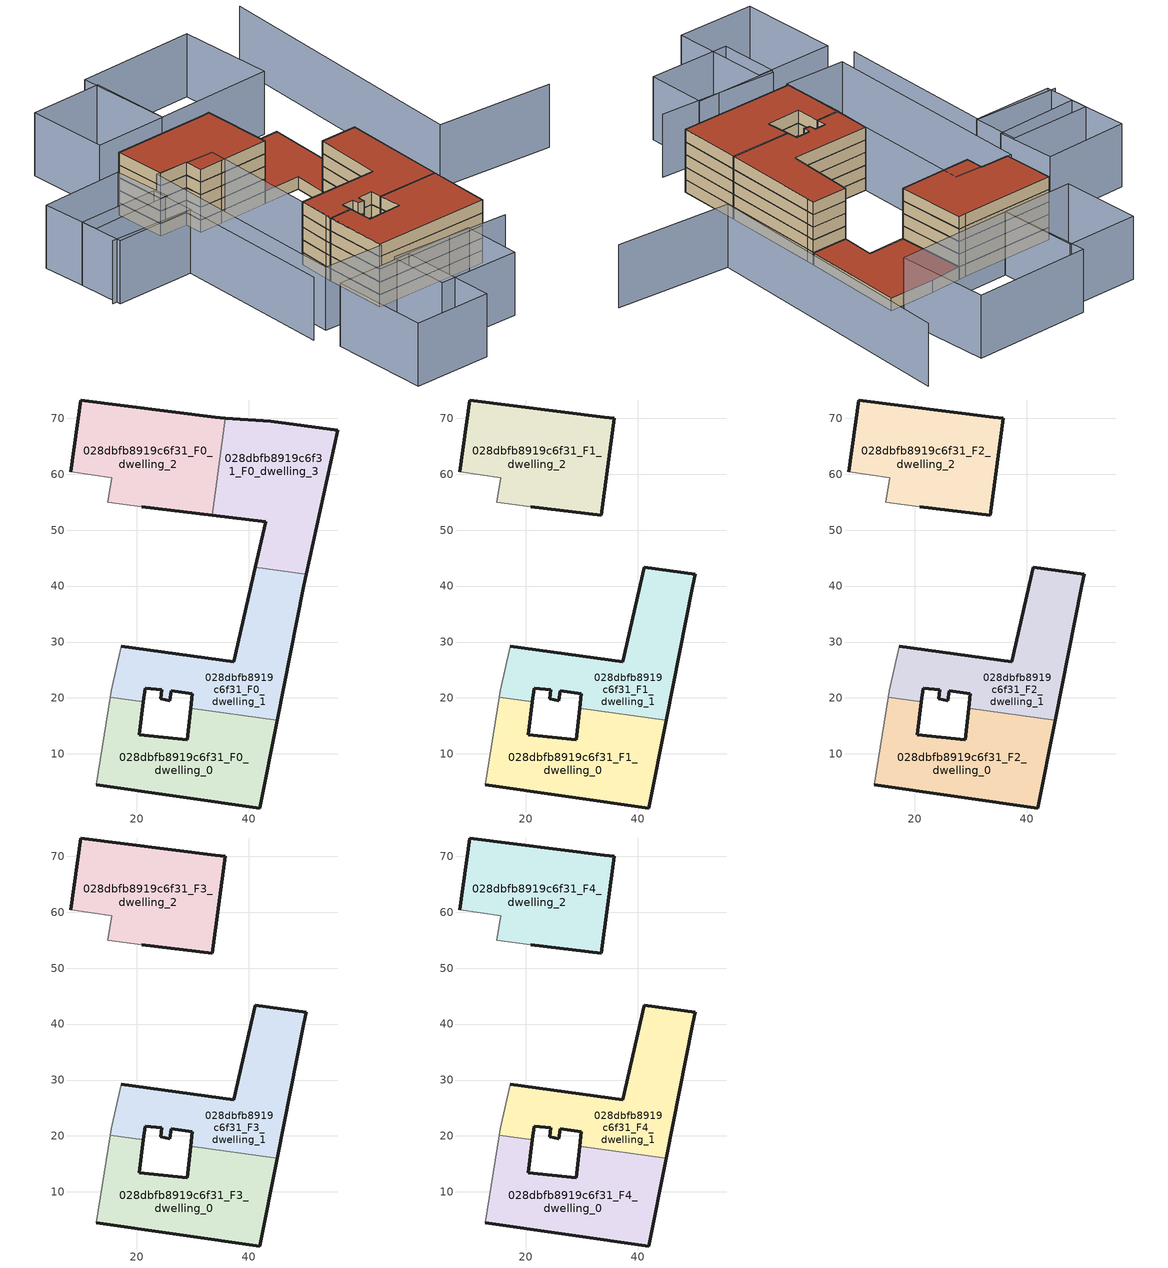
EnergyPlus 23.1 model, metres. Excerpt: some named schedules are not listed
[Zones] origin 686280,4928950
028dbfb8919c6f31_F0_dwelling_0
 floor ground (EU_floor_Construction): 41.93,0.33 45.06,16.02 29.58,18.13 29,12.53 20.38,13.42 21.18,19.28 15.24,20.09 12.75,4.47 z0
 wall outside (EU_wall_Construction): 21.18,19.28 20.38,13.42 29,12.53 29.58,18.13 / 45.06,16.02 41.93,0.33 12.75,4.47 z0:3
 wall adiabatic (EU_wall_Construction): 12.75,4.47 15.24,20.09 z0:3
 wall to 028dbfb8919c6f31_F0_dwelling_1 (EU_wall_Construction): 15.24,20.09 21.18,19.28 / 29.58,18.13 45.06,16.02 z0:3
028dbfb8919c6f31_F0_dwelling_1
 floor ground (EU_floor_Construction): 45.06,16.02 49.86,40.07 50.3,42.12 41.15,43.36 37.33,26.5 17.22,29.23 15.44,21.31 15.24,20.09 21.18,19.28 21.51,21.74 24.45,21.47 24.28,19.84 25.85,19.48 26.13,21.25 29.86,20.78 29.58,18.13 z0
 wall outside (EU_wall_Construction): 29.58,18.13 29.86,20.78 26.13,21.25 25.85,19.48 24.28,19.84 24.45,21.47 21.51,21.74 21.18,19.28 / 17.22,29.23 37.33,26.5 41.15,43.36 / 50.3,42.12 49.86,40.07 45.06,16.02 z0:3
 wall adiabatic (EU_wall_Construction): 15.24,20.09 15.44,21.31 17.22,29.23 z0:3
 wall to 028dbfb8919c6f31_F0_dwelling_3 (EU_wall_Construction): 41.15,43.36 50.3,42.12 z0:3
028dbfb8919c6f31_F0_dwelling_2
 floor ground (EU_floor_Construction): 33.44,52.64 35.82,70.01 34.02,70.14 9.94,73.25 8.19,60.43 15.46,59.33 14.8,54.96 20.87,54.14 z0
 wall outside (EU_wall_Construction): 33.44,52.64 20.87,54.14 / 8.19,60.43 9.94,73.25 34.02,70.14 35.82,70.01 z0:3
 wall adiabatic (EU_wall_Construction): 20.87,54.14 14.8,54.96 15.46,59.33 8.19,60.43 z0:3
 wall to 028dbfb8919c6f31_F0_dwelling_3 (EU_wall_Construction): 35.82,70.01 33.44,52.64 z0:3
028dbfb8919c6f31_F0_dwelling_3
 floor ground (EU_floor_Construction): 50.3,42.12 55.88,67.85 43.92,69.42 35.82,70.01 33.44,52.64 42.99,51.49 41.15,43.36 z0
 wall outside (EU_wall_Construction): 41.15,43.36 42.99,51.49 33.44,52.64 / 35.82,70.01 43.92,69.42 55.88,67.85 50.3,42.12 z0:3
 roof outside (EU_roof_Construction): 55.88,67.85 50.3,42.12 41.15,43.36 42.99,51.49 33.44,52.64 35.82,70.01 43.92,69.42 z3
028dbfb8919c6f31_F1_dwelling_0
 floor to 028dbfb8919c6f31_F0_dwelling_0 (EU_floor_Construction): 41.93,0.33 45.06,16.02 29.58,18.13 29,12.53 20.38,13.42 21.18,19.28 15.24,20.09 12.75,4.47 z3
 wall outside (EU_wall_Construction): 21.18,19.28 20.38,13.42 29,12.53 29.58,18.13 / 45.06,16.02 41.93,0.33 12.75,4.47 z3:6
 wall adiabatic (EU_wall_Construction): 12.75,4.47 15.24,20.09 z3:6
 wall to 028dbfb8919c6f31_F1_dwelling_1 (EU_wall_Construction): 15.24,20.09 21.18,19.28 / 29.58,18.13 45.06,16.02 z3:6
028dbfb8919c6f31_F1_dwelling_1
 floor to 028dbfb8919c6f31_F0_dwelling_1 (EU_floor_Construction): 45.06,16.02 49.86,40.07 50.3,42.12 41.15,43.36 37.33,26.5 17.22,29.23 15.44,21.31 15.24,20.09 21.18,19.28 21.51,21.74 24.45,21.47 24.28,19.84 25.85,19.48 26.13,21.25 29.86,20.78 29.58,18.13 z3
 wall outside (EU_wall_Construction): 29.58,18.13 29.86,20.78 26.13,21.25 25.85,19.48 24.28,19.84 24.45,21.47 21.51,21.74 21.18,19.28 / 17.22,29.23 37.33,26.5 41.15,43.36 50.3,42.12 49.86,40.07 45.06,16.02 z3:6
 wall adiabatic (EU_wall_Construction): 15.24,20.09 15.44,21.31 17.22,29.23 z3:6
028dbfb8919c6f31_F1_dwelling_2
 floor to 028dbfb8919c6f31_F0_dwelling_2 (EU_floor_Construction): 33.44,52.64 35.82,70.01 34.02,70.14 9.94,73.25 8.19,60.43 15.46,59.33 14.8,54.96 20.87,54.14 z3
 wall outside (EU_wall_Construction): 8.19,60.43 9.94,73.25 34.02,70.14 35.82,70.01 33.44,52.64 20.87,54.14 z3:6
 wall adiabatic (EU_wall_Construction): 20.87,54.14 14.8,54.96 15.46,59.33 8.19,60.43 z3:6
028dbfb8919c6f31_F2_dwelling_0
 floor to 028dbfb8919c6f31_F1_dwelling_0 (EU_floor_Construction): 41.93,0.33 45.06,16.02 29.58,18.13 29,12.53 20.38,13.42 21.18,19.28 15.24,20.09 12.75,4.47 z6
 wall outside (EU_wall_Construction): 21.18,19.28 20.38,13.42 29,12.53 29.58,18.13 / 45.06,16.02 41.93,0.33 12.75,4.47 z6:9
 wall adiabatic (EU_wall_Construction): 12.75,4.47 15.24,20.09 z6:9
 wall to 028dbfb8919c6f31_F2_dwelling_1 (EU_wall_Construction): 15.24,20.09 21.18,19.28 / 29.58,18.13 45.06,16.02 z6:9
028dbfb8919c6f31_F2_dwelling_1
 floor to 028dbfb8919c6f31_F1_dwelling_1 (EU_floor_Construction): 45.06,16.02 49.86,40.07 50.3,42.12 41.15,43.36 37.33,26.5 17.22,29.23 15.44,21.31 15.24,20.09 21.18,19.28 21.51,21.74 24.45,21.47 24.28,19.84 25.85,19.48 26.13,21.25 29.86,20.78 29.58,18.13 z6
 wall outside (EU_wall_Construction): 29.58,18.13 29.86,20.78 26.13,21.25 25.85,19.48 24.28,19.84 24.45,21.47 21.51,21.74 21.18,19.28 / 17.22,29.23 37.33,26.5 41.15,43.36 50.3,42.12 49.86,40.07 45.06,16.02 z6:9
 wall adiabatic (EU_wall_Construction): 15.24,20.09 15.44,21.31 17.22,29.23 z6:9
028dbfb8919c6f31_F2_dwelling_2
 floor to 028dbfb8919c6f31_F1_dwelling_2 (EU_floor_Construction): 33.44,52.64 35.82,70.01 34.02,70.14 9.94,73.25 8.19,60.43 15.46,59.33 14.8,54.96 20.87,54.14 z6
 wall outside (EU_wall_Construction): 8.19,60.43 9.94,73.25 34.02,70.14 35.82,70.01 33.44,52.64 20.87,54.14 z6:9
 wall adiabatic (EU_wall_Construction): 20.87,54.14 14.8,54.96 15.46,59.33 8.19,60.43 z6:9
028dbfb8919c6f31_F3_dwelling_0
 floor to 028dbfb8919c6f31_F2_dwelling_0 (EU_floor_Construction): 41.93,0.33 45.06,16.02 29.58,18.13 29,12.53 20.38,13.42 21.18,19.28 15.24,20.09 12.75,4.47 z9
 wall outside (EU_wall_Construction): 21.18,19.28 20.38,13.42 29,12.53 29.58,18.13 / 45.06,16.02 41.93,0.33 12.75,4.47 z9:12
 wall adiabatic (EU_wall_Construction): 12.75,4.47 15.24,20.09 z9:12
 wall to 028dbfb8919c6f31_F3_dwelling_1 (EU_wall_Construction): 15.24,20.09 21.18,19.28 / 29.58,18.13 45.06,16.02 z9:12
028dbfb8919c6f31_F3_dwelling_1
 floor to 028dbfb8919c6f31_F2_dwelling_1 (EU_floor_Construction): 45.06,16.02 49.86,40.07 50.3,42.12 41.15,43.36 37.33,26.5 17.22,29.23 15.44,21.31 15.24,20.09 21.18,19.28 21.51,21.74 24.45,21.47 24.28,19.84 25.85,19.48 26.13,21.25 29.86,20.78 29.58,18.13 z9
 wall outside (EU_wall_Construction): 29.58,18.13 29.86,20.78 26.13,21.25 25.85,19.48 24.28,19.84 24.45,21.47 21.51,21.74 21.18,19.28 / 17.22,29.23 37.33,26.5 41.15,43.36 50.3,42.12 49.86,40.07 45.06,16.02 z9:12
 wall adiabatic (EU_wall_Construction): 15.24,20.09 15.44,21.31 17.22,29.23 z9:12
028dbfb8919c6f31_F3_dwelling_2
 floor to 028dbfb8919c6f31_F2_dwelling_2 (EU_floor_Construction): 33.44,52.64 35.82,70.01 34.02,70.14 9.94,73.25 8.19,60.43 15.46,59.33 14.8,54.96 20.87,54.14 z9
 wall outside (EU_wall_Construction): 8.19,60.43 9.94,73.25 34.02,70.14 35.82,70.01 33.44,52.64 20.87,54.14 z9:12
 wall adiabatic (EU_wall_Construction): 20.87,54.14 14.8,54.96 15.46,59.33 8.19,60.43 z9:12
028dbfb8919c6f31_F4_dwelling_0
 floor to 028dbfb8919c6f31_F3_dwelling_0 (EU_floor_Construction): 41.93,0.33 45.06,16.02 29.58,18.13 29,12.53 20.38,13.42 21.18,19.28 15.24,20.09 12.75,4.47 z12
 wall outside (EU_wall_Construction): 21.18,19.28 20.38,13.42 29,12.53 29.58,18.13 / 45.06,16.02 41.93,0.33 12.75,4.47 z12:15
 wall adiabatic (EU_wall_Construction): 12.75,4.47 15.24,20.09 z12:15
 wall to 028dbfb8919c6f31_F4_dwelling_1 (EU_wall_Construction): 15.24,20.09 21.18,19.28 / 29.58,18.13 45.06,16.02 z12:15
 roof outside (EU_roof_Construction): 45.06,16.02 41.93,0.33 12.75,4.47 15.24,20.09 21.18,19.28 20.38,13.42 29,12.53 29.58,18.13 z15
028dbfb8919c6f31_F4_dwelling_1
 floor to 028dbfb8919c6f31_F3_dwelling_1 (EU_floor_Construction): 45.06,16.02 49.86,40.07 50.3,42.12 41.15,43.36 37.33,26.5 17.22,29.23 15.44,21.31 15.24,20.09 21.18,19.28 21.51,21.74 24.45,21.47 24.28,19.84 25.85,19.48 26.13,21.25 29.86,20.78 29.58,18.13 z12
 wall outside (EU_wall_Construction): 29.58,18.13 29.86,20.78 26.13,21.25 25.85,19.48 24.28,19.84 24.45,21.47 21.51,21.74 21.18,19.28 / 17.22,29.23 37.33,26.5 41.15,43.36 50.3,42.12 49.86,40.07 45.06,16.02 z12:15
 wall adiabatic (EU_wall_Construction): 15.24,20.09 15.44,21.31 17.22,29.23 z12:15
 roof outside (EU_roof_Construction): 50.3,42.12 49.86,40.07 45.06,16.02 29.58,18.13 29.86,20.78 26.13,21.25 25.85,19.48 24.28,19.84 24.45,21.47 21.51,21.74 21.18,19.28 15.24,20.09 15.44,21.31 17.22,29.23 37.33,26.5 41.15,43.36 z15
028dbfb8919c6f31_F4_dwelling_2
 floor to 028dbfb8919c6f31_F3_dwelling_2 (EU_floor_Construction): 33.44,52.64 35.82,70.01 34.02,70.14 9.94,73.25 8.19,60.43 15.46,59.33 14.8,54.96 20.87,54.14 z12
 wall outside (EU_wall_Construction): 8.19,60.43 9.94,73.25 34.02,70.14 35.82,70.01 33.44,52.64 20.87,54.14 z12:15
 wall adiabatic (EU_wall_Construction): 20.87,54.14 14.8,54.96 15.46,59.33 8.19,60.43 z12:15
 roof outside (EU_roof_Construction): 35.82,70.01 33.44,52.64 20.87,54.14 14.8,54.96 15.46,59.33 8.19,60.43 9.94,73.25 34.02,70.14 z15
shading: 91.08,22.56 62.53,28.81 / 62.53,28.81 77.09,95.26 / 10.38,-1.55 39.75,-7.47 / -21.7,48.94 -0.65,45.24 / -0.65,45.24 -7.57,5.86 / -9.56,-24.23 -6.1,-0.19 / -6.1,-0.19 13.26,-2.97 / 13.26,-2.97 9.81,-27.02 / 9.81,-27.02 -9.56,-24.23 / 28.03,-19.75 7.66,-16.64 / 7.66,-16.64 9.87,-2.18 / 9.87,-2.18 30.24,-5.29 / 30.24,-5.29 28.03,-19.75 / 22.43,58.08 12.67,4.03 / 12.67,4.03 -2.41,6.76 / -2.41,6.76 7.35,60.8 / 7.35,60.8 22.43,58.08 / -19.27,59.22 1.17,56.59 / 1.17,56.59 -0.31,45.07 / -0.31,45.07 -20.75,47.69 / -20.75,47.69 -19.27,59.22 / -18.13,69.92 2.85,67.71 / 2.85,67.71 1.29,52.89 / 1.29,52.89 -19.69,55.09 / -19.69,55.09 -18.13,69.92 / 57.56,72.62 27.94,76.1 / 27.94,76.1 30.68,99.43 / 30.68,99.43 60.29,95.96 / 60.29,95.96 57.56,72.62 / 28.09,76.08 9.95,78.38 / 9.95,78.38 12.46,98.17 / 12.46,98.17 30.6,95.87 / 30.6,95.87 28.09,76.08 z0:15
[Building]
EU S2 Campaign: North Axis=0; Terrain=City; Solar Distribution=FullExterior
[Site:Location]
Bologna: Latitude=44.5; Longitude=11.25; Time Zone=1; Elevation=37
[SizingPeriod:WeatherFileDays]
AnnualSizingPeriod: Begin Month=1; Begin Day of Month=1; End Month=12; End Day of Month=31; Day of Week for Start Day=Monday; Use Weather File Daylight Saving Period=No; Use Weather File Rain and Snow Indicators=No
[MATERIAL]
EU_InternalMass_Material: Roughness=MediumRough; Thickness=0.1; Conductivity=1; Density=1800; Specific Heat=900; Thermal Absorptance=0.9; Solar Absorptance=0.7; Visible Absorptance=0.7
[MATERIAL:NOMASS] Roughness=MediumRough; Thermal Absorptance=0.9; Solar Absorptance=0.7; Visible Absorptance=0.7
Name | Thermal Resistance
EU_wall_NoMass | 0.905828
EU_roof_NoMass | 0.37593
EU_floor_NoMass | 0.67114
[CONSTRUCTION]
EU_wall_Construction: EU_wall_NoMass
EU_roof_Construction: EU_roof_NoMass
EU_floor_Construction: EU_floor_NoMass
EU_InternalMass_Construction: EU_InternalMass_Material
[ZONE] Type=1; Multiplier=1; Ceiling Height=autocalculate; Floor Area=autocalculate; Part of Total Floor Area=Yes
Name | Volume
028dbfb8919c6f31_F0_dwelling_0; 028dbfb8919c6f31_F1_dwelling_0; 028dbfb8919c6f31_F2_dwelling_0; 028dbfb8919c6f31_F3_dwelling_0; 028dbfb8919c6f31_F4_dwelling_0 | 1271.27
028dbfb8919c6f31_F0_dwelling_1; 028dbfb8919c6f31_F1_dwelling_1; 028dbfb8919c6f31_F2_dwelling_1; 028dbfb8919c6f31_F3_dwelling_1; 028dbfb8919c6f31_F4_dwelling_1 | 1271.22
028dbfb8919c6f31_F0_dwelling_2; 028dbfb8919c6f31_F1_dwelling_2; 028dbfb8919c6f31_F2_dwelling_2; 028dbfb8919c6f31_F3_dwelling_2; 028dbfb8919c6f31_F4_dwelling_2; 028dbfb8919c6f31_F0_dwelling_3 | 1271.26
[INTERNALMASS] Construction=EU_InternalMass_Construction
Name | Zone or ZoneList | Surface Area
028dbfb8919c6f31_F0_dwelling_0_EU_InternalMass | 028dbfb8919c6f31_F0_dwelling_0 | 423.756
028dbfb8919c6f31_F0_dwelling_1_EU_InternalMass | 028dbfb8919c6f31_F0_dwelling_1 | 423.739
028dbfb8919c6f31_F0_dwelling_2_EU_InternalMass | 028dbfb8919c6f31_F0_dwelling_2 | 423.751
028dbfb8919c6f31_F0_dwelling_3_EU_InternalMass | 028dbfb8919c6f31_F0_dwelling_3 | 423.751
028dbfb8919c6f31_F1_dwelling_0_EU_InternalMass | 028dbfb8919c6f31_F1_dwelling_0 | 794.714
028dbfb8919c6f31_F1_dwelling_1_EU_InternalMass | 028dbfb8919c6f31_F1_dwelling_1 | 677.207
028dbfb8919c6f31_F1_dwelling_2_EU_InternalMass | 028dbfb8919c6f31_F1_dwelling_2 | 223.103
028dbfb8919c6f31_F2_dwelling_0_EU_InternalMass | 028dbfb8919c6f31_F2_dwelling_0 | 794.714
028dbfb8919c6f31_F2_dwelling_1_EU_InternalMass | 028dbfb8919c6f31_F2_dwelling_1 | 677.207
028dbfb8919c6f31_F2_dwelling_2_EU_InternalMass | 028dbfb8919c6f31_F2_dwelling_2 | 223.103
028dbfb8919c6f31_F3_dwelling_0_EU_InternalMass | 028dbfb8919c6f31_F3_dwelling_0 | 794.714
028dbfb8919c6f31_F3_dwelling_1_EU_InternalMass | 028dbfb8919c6f31_F3_dwelling_1 | 677.207
028dbfb8919c6f31_F3_dwelling_2_EU_InternalMass | 028dbfb8919c6f31_F3_dwelling_2 | 223.103
028dbfb8919c6f31_F4_dwelling_0_EU_InternalMass | 028dbfb8919c6f31_F4_dwelling_0 | 794.714
028dbfb8919c6f31_F4_dwelling_1_EU_InternalMass | 028dbfb8919c6f31_F4_dwelling_1 | 677.207
028dbfb8919c6f31_F4_dwelling_2_EU_InternalMass | 028dbfb8919c6f31_F4_dwelling_2 | 223.103
[OTHEREQUIPMENT] Fuel Type=Electricity; Design Level Calculation Method=Watts/Area; Power per Zone Floor Area=1; Fraction Latent=0; Fraction Radiant=0; Fraction Lost=0; Carbon Dioxide Generation Rate=0; EndUse Subcategory=EU_Step8_InternalGains
Name | Zone or ZoneList or Space or SpaceList | Schedule
EU_Step8_InternalGain_028dbfb8919c6f31_F0_dwelling_0_f000 | 028dbfb8919c6f31_F0_dwelling_0 | EU_Step8_GainSchedule_028dbfb8919c6f31_F0_dwelling_0_f000
EU_Step8_InternalGain_028dbfb8919c6f31_F0_dwelling_1_f000 | 028dbfb8919c6f31_F0_dwelling_1 | EU_Step8_GainSchedule_028dbfb8919c6f31_F0_dwelling_1_f000
EU_Step8_InternalGain_028dbfb8919c6f31_F0_dwelling_2_f000 | 028dbfb8919c6f31_F0_dwelling_2 | EU_Step8_GainSchedule_028dbfb8919c6f31_F0_dwelling_2_f000
EU_Step8_InternalGain_028dbfb8919c6f31_F0_dwelling_3_f000 | 028dbfb8919c6f31_F0_dwelling_3 | EU_Step8_GainSchedule_028dbfb8919c6f31_F0_dwelling_3_f000
EU_Step8_InternalGain_028dbfb8919c6f31_F1_dwelling_0_f000 | 028dbfb8919c6f31_F1_dwelling_0 | EU_Step8_GainSchedule_028dbfb8919c6f31_F1_dwelling_0_f000
EU_Step8_InternalGain_028dbfb8919c6f31_F1_dwelling_1_f000 | 028dbfb8919c6f31_F1_dwelling_1 | EU_Step8_GainSchedule_028dbfb8919c6f31_F1_dwelling_1_f000
EU_Step8_InternalGain_028dbfb8919c6f31_F1_dwelling_2_f000 | 028dbfb8919c6f31_F1_dwelling_2 | EU_Step8_GainSchedule_028dbfb8919c6f31_F1_dwelling_2_f000
EU_Step8_InternalGain_028dbfb8919c6f31_F2_dwelling_0_f000 | 028dbfb8919c6f31_F2_dwelling_0 | EU_Step8_GainSchedule_028dbfb8919c6f31_F2_dwelling_0_f000
EU_Step8_InternalGain_028dbfb8919c6f31_F2_dwelling_1_f000 | 028dbfb8919c6f31_F2_dwelling_1 | EU_Step8_GainSchedule_028dbfb8919c6f31_F2_dwelling_1_f000
EU_Step8_InternalGain_028dbfb8919c6f31_F2_dwelling_2_f000 | 028dbfb8919c6f31_F2_dwelling_2 | EU_Step8_GainSchedule_028dbfb8919c6f31_F2_dwelling_2_f000
EU_Step8_InternalGain_028dbfb8919c6f31_F3_dwelling_0_f000 | 028dbfb8919c6f31_F3_dwelling_0 | EU_Step8_GainSchedule_028dbfb8919c6f31_F3_dwelling_0_f000
EU_Step8_InternalGain_028dbfb8919c6f31_F3_dwelling_1_f000 | 028dbfb8919c6f31_F3_dwelling_1 | EU_Step8_GainSchedule_028dbfb8919c6f31_F3_dwelling_1_f000
EU_Step8_InternalGain_028dbfb8919c6f31_F3_dwelling_2_f000 | 028dbfb8919c6f31_F3_dwelling_2 | EU_Step8_GainSchedule_028dbfb8919c6f31_F3_dwelling_2_f000
EU_Step8_InternalGain_028dbfb8919c6f31_F4_dwelling_0_f000 | 028dbfb8919c6f31_F4_dwelling_0 | EU_Step8_GainSchedule_028dbfb8919c6f31_F4_dwelling_0_f000
EU_Step8_InternalGain_028dbfb8919c6f31_F4_dwelling_1_f000 | 028dbfb8919c6f31_F4_dwelling_1 | EU_Step8_GainSchedule_028dbfb8919c6f31_F4_dwelling_1_f000
EU_Step8_InternalGain_028dbfb8919c6f31_F4_dwelling_2_f000 | 028dbfb8919c6f31_F4_dwelling_2 | EU_Step8_GainSchedule_028dbfb8919c6f31_F4_dwelling_2_f000
[ZONEVENTILATION:DESIGNFLOWRATE] Schedule=EU_AlwaysOn; Design Flow Rate Calculation Method=AirChanges/Hour; Air Changes per Hour=0.73129; Ventilation Type=Natural; Fan Pressure Rise=0; Fan Total Efficiency=1; Constant Term Coefficient=1; Temperature Term Coefficient=0; Velocity Term Coefficient=0; Velocity Squared Term Coefficient=0; Minimum Indoor Temperature=-100; Maximum Indoor Temperature=100; Delta Temperature=-100; Minimum Outdoor Temperature=-100; Maximum Outdoor Temperature=100; Maximum Wind Speed=40
Name | Zone or ZoneList or Space or SpaceList
EU_ConstantAir_028dbfb8919c6f31_F0_dwelling_0 | 028dbfb8919c6f31_F0_dwelling_0
EU_ConstantAir_028dbfb8919c6f31_F0_dwelling_1 | 028dbfb8919c6f31_F0_dwelling_1
EU_ConstantAir_028dbfb8919c6f31_F0_dwelling_2 | 028dbfb8919c6f31_F0_dwelling_2
EU_ConstantAir_028dbfb8919c6f31_F0_dwelling_3 | 028dbfb8919c6f31_F0_dwelling_3
EU_ConstantAir_028dbfb8919c6f31_F1_dwelling_0 | 028dbfb8919c6f31_F1_dwelling_0
EU_ConstantAir_028dbfb8919c6f31_F1_dwelling_1 | 028dbfb8919c6f31_F1_dwelling_1
EU_ConstantAir_028dbfb8919c6f31_F1_dwelling_2 | 028dbfb8919c6f31_F1_dwelling_2
EU_ConstantAir_028dbfb8919c6f31_F2_dwelling_0 | 028dbfb8919c6f31_F2_dwelling_0
EU_ConstantAir_028dbfb8919c6f31_F2_dwelling_1 | 028dbfb8919c6f31_F2_dwelling_1
EU_ConstantAir_028dbfb8919c6f31_F2_dwelling_2 | 028dbfb8919c6f31_F2_dwelling_2
EU_ConstantAir_028dbfb8919c6f31_F3_dwelling_0 | 028dbfb8919c6f31_F3_dwelling_0
EU_ConstantAir_028dbfb8919c6f31_F3_dwelling_1 | 028dbfb8919c6f31_F3_dwelling_1
EU_ConstantAir_028dbfb8919c6f31_F3_dwelling_2 | 028dbfb8919c6f31_F3_dwelling_2
EU_ConstantAir_028dbfb8919c6f31_F4_dwelling_0 | 028dbfb8919c6f31_F4_dwelling_0
EU_ConstantAir_028dbfb8919c6f31_F4_dwelling_1 | 028dbfb8919c6f31_F4_dwelling_1
EU_ConstantAir_028dbfb8919c6f31_F4_dwelling_2 | 028dbfb8919c6f31_F4_dwelling_2
[HVACTEMPLATE:THERMOSTAT] Constant Heating Setpoint=20; Constant Cooling Setpoint=50
EU_HeatOnly_028dbfb8919c6f31_F0_dwelling_0; EU_HeatOnly_028dbfb8919c6f31_F0_dwelling_1; EU_HeatOnly_028dbfb8919c6f31_F0_dwelling_2; EU_HeatOnly_028dbfb8919c6f31_F0_dwelling_3; EU_HeatOnly_028dbfb8919c6f31_F1_dwelling_0; EU_HeatOnly_028dbfb8919c6f31_F1_dwelling_1; EU_HeatOnly_028dbfb8919c6f31_F1_dwelling_2; EU_HeatOnly_028dbfb8919c6f31_F2_dwelling_0; EU_HeatOnly_028dbfb8919c6f31_F2_dwelling_1; EU_HeatOnly_028dbfb8919c6f31_F2_dwelling_2; EU_HeatOnly_028dbfb8919c6f31_F3_dwelling_0; EU_HeatOnly_028dbfb8919c6f31_F3_dwelling_1; EU_HeatOnly_028dbfb8919c6f31_F3_dwelling_2
